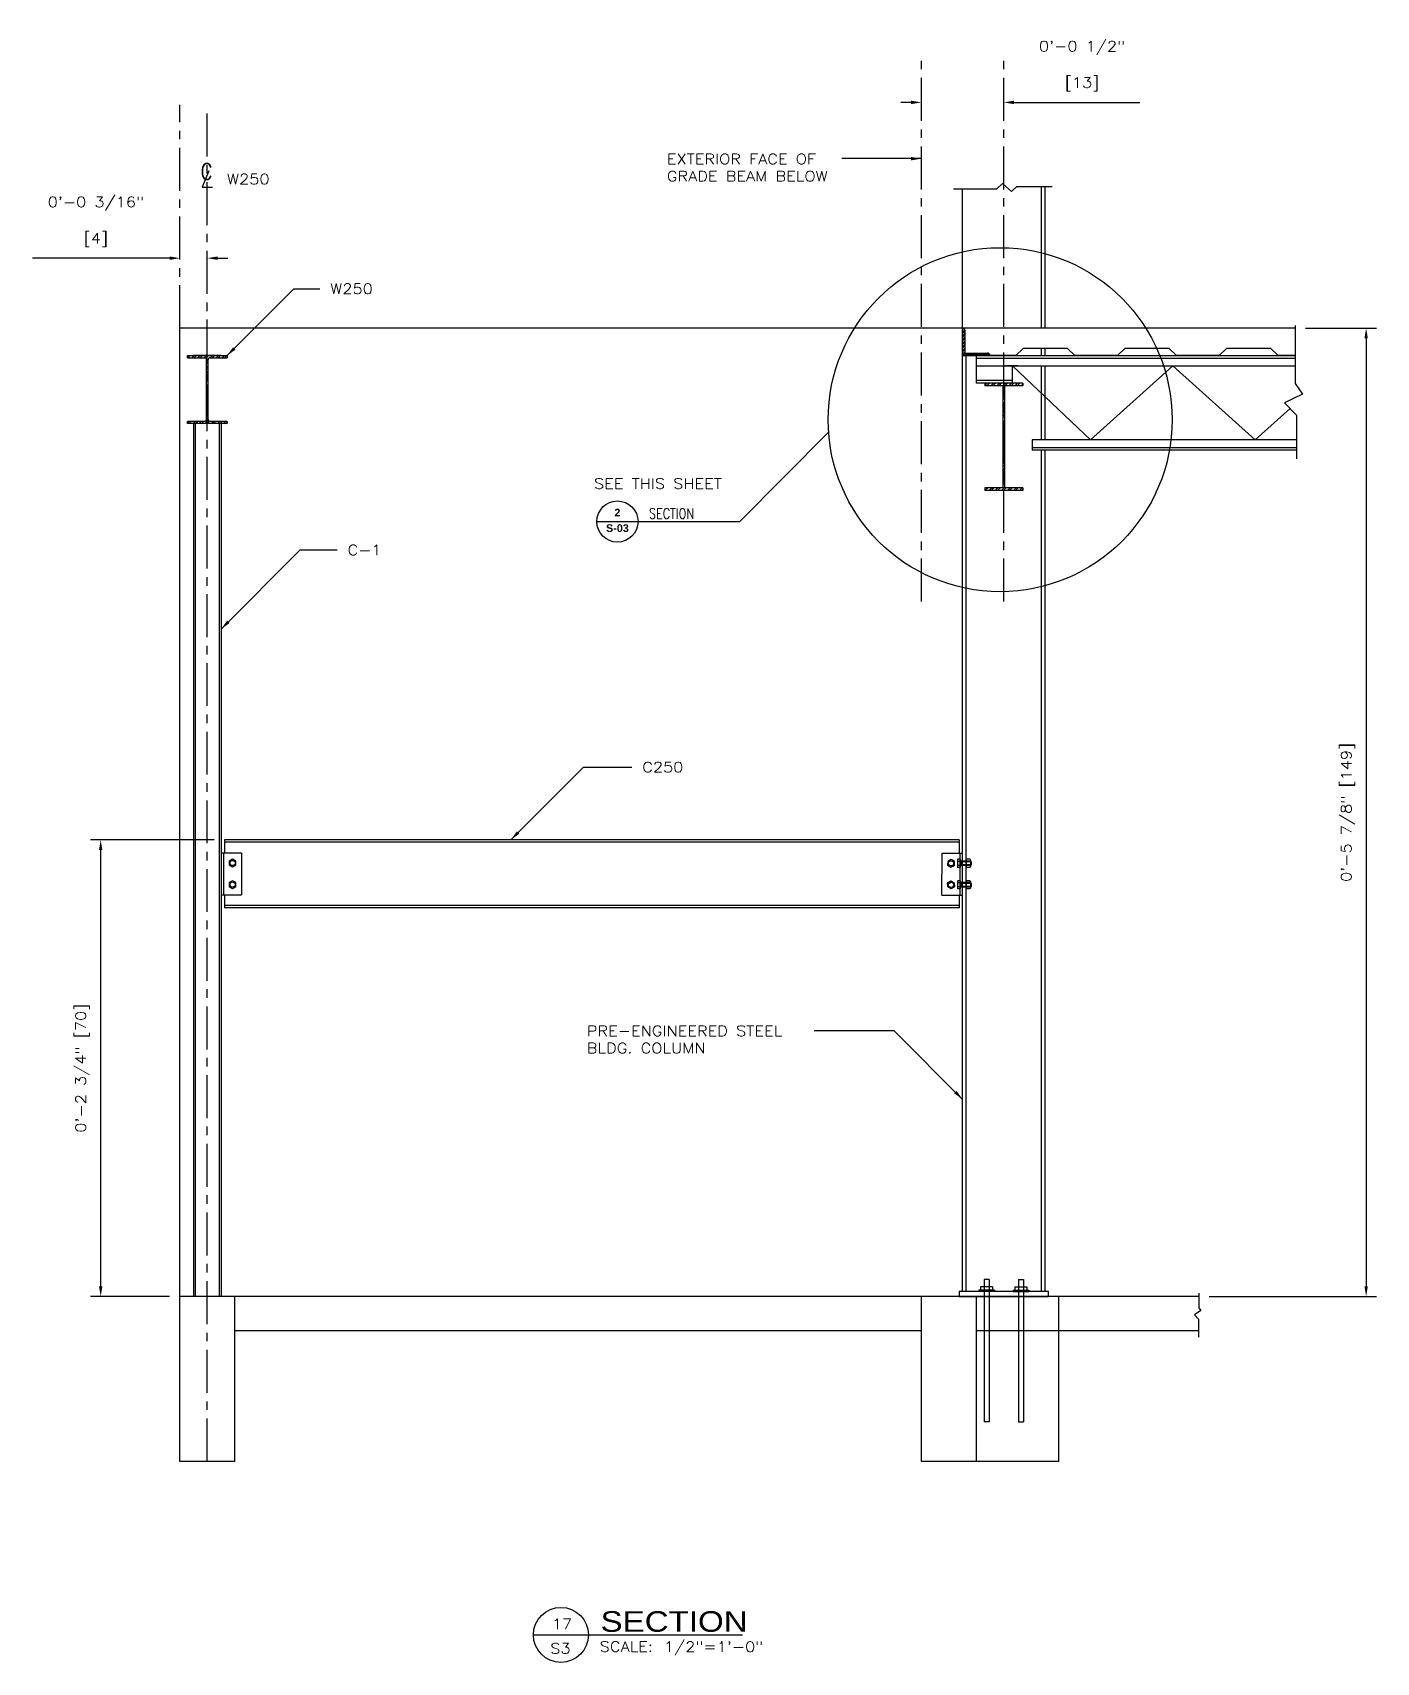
# Model space of a CAD drawing. Header units: inches. Extents: x 128 to 323, y 370 to 607.
import ezdxf
from ezdxf.enums import TextEntityAlignment as Align

# ---------------------------------------------------------------- set-up
doc = ezdxf.new("R2010")
doc.units = ezdxf.units.IN
doc.header["$MEASUREMENT"] = 0
doc.linetypes.add('CENTER', pattern=[2, 1.25, -0.25, 0.25, -0.25])
doc.layers.get('0').update_dxf_attribs({"linetype": 'CONTINUOUS'})
doc.layers.get('DEFPOINTS').update_dxf_attribs({"linetype": 'CONTINUOUS'})
for name, color, linetype in [('C-241-1', 241, 'CONTINUOUS'), ('CENTER', 1, 'CENTER'), ('L1', 1, 'CONTINUOUS'), ('L131', 131, 'CONTINUOUS'), ('LAYER131A', 131, 'CONTINUOUS'), ('LAYER15A', 15, 'CONTINUOUS'), ('Struc_Plan_Dim', 5, 'CONTINUOUS'), ('Struc_Section_BP', 135, 'CONTINUOUS'), ('Struc_Section_Conc', 71, 'CONTINUOUS'), ('Struc_Section_Dim', 2, 'CONTINUOUS'), ('Struc_Section_MachineBolt', 133, 'CONTINUOUS'), ('Struc_Section_PreEngCol', 150, 'CONTINUOUS'), ('Struc_Section_Steel', 11, 'CONTINUOUS'), ('Structural_Section_StAngle', 2, 'CONTINUOUS'), ('Structural_Steel_Deck', 41, 'CONTINUOUS'), ('Structural_Steel_Joist', 21, 'CONTINUOUS'), ('Structural_SteelBeam', 22, 'CONTINUOUS'), ('TEXT', 4, 'CONTINUOUS'), ('TEXT131', 131, 'CONTINUOUS')]:
    doc.layers.add(name, color=color, linetype=linetype)
doc.styles.add('ROMANS', font='ROMANS.SHX', dxfattribs={"width": 0.8})
doc.styles.add('ROMANS-115', font='romans.shx', dxfattribs={"width": 1.15})
doc.styles.add('SANS-80', font='sanss___.ttf', dxfattribs={"width": 0.8})
doc.styles.add('SANSSERIFBOLD', font='sanssb__.ttf')
doc.dimstyles.new('Copy of 12-ROMANS-115-PS-BPV', dxfattribs={"dimtxt": 0.0625, "dimasz": 0.0625, "dimexe": 0.0625, "dimexo": 0.0625, "dimgap": 0.0625, "dimtad": 1, "dimdec": 4, "dimlfac": 24, "dimzin": 1, "dimdsep": 46, "dimlunit": 4, "dimtxsty": 'ROMANS-115', "dimcen": 0.0625, "dimclrd": 256, "dimclre": 256, "dimclrt": 256, "dimadec": 0, "dimazin": 0, "dimtfac": 1, "dimtdec": 4, "dimtofl": 0, "dimtmove": 0, "dimatfit": 0, "dimfxl": 1, "dimfrac": 2, "dimtolj": 1, "dimtzin": 0, "dimarcsym": 0})
doc.dimstyles.new('Copy(2) of 12-ROMANS-115-PS-APV', dxfattribs={"dimtxt": 0.0625, "dimasz": 0.0625, "dimexe": 0.0625, "dimexo": 0.0625, "dimgap": 0.0625, "dimtad": 1, "dimdec": 4, "dimlfac": 24, "dimzin": 1, "dimdsep": 46, "dimlunit": 4, "dimtxsty": 'ROMANS-115', "dimcen": 0.0625, "dimclrd": 256, "dimclre": 256, "dimclrt": 256, "dimadec": 0, "dimazin": 0, "dimtfac": 1, "dimtdec": 4, "dimtofl": 0, "dimtmove": 0, "dimatfit": 0, "dimfxl": 1, "dimfrac": 2, "dimtolj": 1, "dimtzin": 0, "dimarcsym": 0})

# ---------------------------------------------------------------- blocks, each defined once
blk = doc.blocks.new('Hex Nut - 10 mm side')
at = {"color": 0, "linetype": 'Continuous'}
for p, q in [((-9.2, -6.8), (-9.2, 6.8)), ((-0.7, 9.1), (-8.5, 9.1)), ((-0.7, 4.5), (-8.5, 4.5)), ((0, -6.8), (0, 6.8)), ((-0.7, -4.5), (-8.5, -4.5)), ((-0.7, -9.1), (-8.5, -9.1))]:
    blk.add_line(p, q, dxfattribs=at)
for centre, radius, start, end in [((-5, 6.8), 4.19, 147.1328, 212.8672), ((6.6, 0), 15.7, 163.2214, 196.7786), ((-4.2, 6.8), 4.19, 327.1328, 32.8672), ((-15.7, 0), 15.7, 343.2214, 16.7787), ((-5, -6.8), 4.19, 147.1328, 212.8672), ((-4.2, -6.8), 4.19, 327.1328, 32.8672)]:
    blk.add_arc(centre, radius, start, end, dxfattribs=at)
blk = doc.blocks.new('outstandingconn1')
at = {"layer": 'Struc_Section_MachineBolt', "ltscale": 2}
for points in [[(1.2, 4.36), (1.69, 4.08), (2.18, 4.36), (2.18, 4.92), (1.69, 5.2), (1.2, 4.92)], [(1.2, 1.22), (1.69, 0.94), (2.18, 1.22), (2.18, 1.78), (1.69, 2.06), (1.2, 1.78)]]:
    blk.add_lwpolyline(points, close=True, dxfattribs=at)
for centre in [(1.69, 4.64), (1.69, 1.5)]:
    blk.add_circle(centre, 0.375, dxfattribs=at)
at = {"layer": 'Struc_Section_Steel', "color": 131, "ltscale": 2}
for p, q in [((0, 6.14), (3, 6.14)), ((0, 6.14), (0, 0)), ((0.38, 6.14), (0.38, 0)), ((3, 6.14), (3, 0)), ((0, 0), (3, 0))]:
    blk.add_line(p, q, dxfattribs=at)
blk = doc.blocks.new('CLMARK')
at = {"layer": 'TEXT'}
for p, q in [((1.5, 4.6), (-3.6, -7.6)), ((-3.6, -7.6), (4.1, -7.6))]:
    blk.add_line(p, q, dxfattribs=at)
at = {"layer": 'TEXT', "style": 'ROMANS', "width": 0.8}
blk.add_text('C', height=12, dxfattribs=at).set_placement((-4.6, -1.9))
blk = doc.blocks.new('W250x33')
at = {"layer": 'Struc_Section_Steel', "ltscale": 2}
h = blk.add_hatch(dxfattribs=at)
h.set_pattern_fill('STEEL', color=251, scale=5, style=0)
h.set_pattern_definition([(45, (-104.86703, 26.1269), (-0.4419417, 0.4419417), []), (45, (-104.86703, 26.4394), (-0.4419417, 0.4419417), [])])
h.paths.add_polyline_path([(2.88, 9.56), (2.88, 9.88), (-2.87, 9.88), (-2.87, 9.56), (-0.37, 9.56, -0.414214), (-0.12, 9.31), (-0.12, 0.56, -0.414214), (-0.37, 0.31), (-2.87, 0.31), (-2.87, 0), (2.88, 0), (2.88, 0.31), (0.38, 0.31, -0.414214), (0.13, 0.56), (0.13, 9.31, -0.414214), (0.38, 9.56)])
at = {"layer": 'Struc_Section_Steel'}
for p, q in [((-2.87, 9.88), (2.88, 9.88)), ((-2.87, 9.56), (-2.87, 9.88)), ((-2.87, 9.56), (-0.37, 9.56)), ((0.38, 9.56), (2.88, 9.56)), ((2.88, 9.88), (2.88, 9.56)), ((-0.12, 0.56), (-0.12, 9.31)), ((0.13, 0.56), (0.13, 9.31)), ((-2.87, 0), (-2.87, 0.31)), ((-0.37, 0.31), (-2.87, 0.31)), ((2.88, 0), (-2.87, 0)), ((2.88, 0.31), (0.38, 0.31)), ((2.88, 0.31), (2.88, 0))]:
    blk.add_line(p, q, dxfattribs=at)
for centre, start, end in [((-0.37, 9.31), 0, 90), ((0.38, 9.31), 90, 180), ((-0.37, 0.56), 270, 0), ((0.38, 0.56), 180, 270)]:
    blk.add_arc(centre, 0.25, start, end, dxfattribs=at)
blk = doc.blocks.new('W410x39(W16x26)')
at = {"layer": 'Structural_SteelBeam'}
h = blk.add_hatch(dxfattribs=at)
h.set_pattern_fill('STEEL', color=131, scale=5, style=0)
h.set_pattern_definition([(45, (0, 0), (-0.44194174, 0.44194174), []), (45, (0, 0.3125), (-0.44194174, 0.44194174), [])])
h.paths.add_polyline_path([(1369.86, 1185.18), (1364.36, 1185.18), (1364.36, 1184.81), (1366.98, 1184.81), (1366.98, 1169.93), (1364.36, 1169.93), (1364.36, 1169.56), (1369.86, 1169.56), (1369.86, 1169.93), (1367.23, 1169.93), (1367.23, 1184.81), (1369.86, 1184.81)])
for p, q in [((1369.86, 1185.18), (1364.36, 1185.18)), ((1364.36, 1185.18), (1364.36, 1184.81)), ((1366.98, 1184.81), (1364.36, 1184.81)), ((1366.98, 1184.81), (1366.98, 1169.93)), ((1367.23, 1184.81), (1367.23, 1169.93)), ((1369.86, 1184.81), (1367.23, 1184.81)), ((1369.86, 1185.18), (1369.86, 1184.81)), ((1366.98, 1169.93), (1364.36, 1169.93)), ((1364.36, 1169.93), (1364.36, 1169.56)), ((1369.86, 1169.93), (1367.23, 1169.93)), ((1369.86, 1169.93), (1369.86, 1169.56)), ((1369.86, 1169.56), (1364.36, 1169.56))]:
    blk.add_line(p, q, dxfattribs=at)
blk = doc.blocks.new('steel_angle')
at = {"layer": 'Structural_Section_StAngle'}
h = blk.add_hatch(dxfattribs=at)
h.set_pattern_fill('STEEL', color=251, scale=3, style=0)
h.set_pattern_definition([(45, (-8868.7223, -3443.97915), (-0.265165043, 0.265165043), []), (45, (-8868.7223, -3443.79165), (-0.265165043, 0.265165043), [])])
h.paths.add_polyline_path([(0.37, 0.37), (0.37, 3.62, 0.414214), (0, 4), (0, 0), (4, 0, 0.414214), (3.62, 0.37)])
at = {"layer": 'Struc_Section_Dim', "ltscale": 2}
blk.add_line((0, 1.05), (0, 4), dxfattribs=at)
at = {"layer": 'Structural_Section_StAngle', "ltscale": 5}
for p, q in [((0, 0), (0, 4)), ((0.37, 0.37), (0.37, 3.62)), ((0, 0), (4, 0)), ((0.37, 0.37), (3.62, 0.37))]:
    blk.add_line(p, q, dxfattribs=at)
at = {"layer": 'Structural_Section_StAngle'}
blk.add_line((0, 4), (0, 4), dxfattribs=at)
at = {"layer": 'Structural_Section_StAngle', "ltscale": 5}
for centre, start in [((0, 3.62), 360), ((3.62, 0), 0)]:
    blk.add_arc(centre, 0.375, start, 90, dxfattribs=at)
blk = doc.blocks.new('*D7')
at = {"layer": 'DEFPOINTS', "color": 0, "ltscale": 2}
for p in [(311.54, 564.03), (297.51, 423.03), (321.86, 423.03)]:
    blk.add_point(p, dxfattribs=at)
at = {"layer": 'Struc_Plan_Dim', "lineweight": -2, "ltscale": 2}
for p, q in [((313.04, 564.03), (323.36, 564.03)), ((321.86, 562.53), (321.86, 424.53)), ((299.01, 423.03), (323.36, 423.03))]:
    blk.add_line(p, q, dxfattribs=at)
at = {"layer": 'Struc_Plan_Dim', "ltscale": 2}
for points in [[(321.61, 562.53), (322.11, 562.53), (321.86, 564.03)], [(321.61, 424.53), (322.11, 424.53), (321.86, 423.03)]]:
    blk.add_solid(points, dxfattribs=at)
at = {"layer": 'Struc_Plan_Dim', "ltscale": 2, "insert": (319.21, 493.53), "char_height": 1.5, "attachment_point": 5, "rotation": 90, "style": 'ROMANS-115'}
blk.add_mtext('\\A1;0\'-5 7/8" [149]', dxfattribs=at)
blk = doc.blocks.new('*D8')
at = {"layer": 'DEFPOINTS', "color": 0, "ltscale": 2}
for p in [(137.57, 489.53), (155.59, 489.53), (149.09, 423.03)]:
    blk.add_point(p, dxfattribs=at)
at = {"layer": 'Struc_Plan_Dim', "lineweight": -2, "ltscale": 2}
for p, q in [((154.09, 489.53), (136.07, 489.53)), ((137.57, 424.53), (137.57, 488.03)), ((147.59, 423.03), (136.07, 423.03))]:
    blk.add_line(p, q, dxfattribs=at)
at = {"layer": 'Struc_Plan_Dim', "ltscale": 2}
for points in [[(137.32, 488.03), (137.82, 488.03), (137.57, 489.53)], [(137.32, 424.53), (137.82, 424.53), (137.57, 423.03)]]:
    blk.add_solid(points, dxfattribs=at)
at = {"layer": 'Struc_Plan_Dim', "ltscale": 2, "insert": (134.92, 456.28), "char_height": 1.5, "attachment_point": 5, "rotation": 90, "style": 'ROMANS-115'}
blk.add_mtext('\\A1;0\'-2 3/4" [70]', dxfattribs=at)
blk = doc.blocks.new('*D9')
at = {"layer": 'DEFPOINTS', "color": 0, "ltscale": 2}
for p in [(257.09, 596.82), (269.09, 596.9), (269.09, 596.82)]:
    blk.add_point(p, dxfattribs=at)
at = {"layer": 'Struc_Plan_Dim', "lineweight": -2, "ltscale": 2}
for p, q in [((255.59, 596.9), (254.09, 596.9)), ((270.59, 596.9), (288.89, 596.9))]:
    blk.add_line(p, q, dxfattribs=at)
at = {"layer": 'Struc_Plan_Dim', "ltscale": 2}
for points in [[(255.59, 597.15), (255.59, 596.65), (257.09, 596.9)], [(270.59, 597.15), (270.59, 596.65), (269.09, 596.9)]]:
    blk.add_solid(points, dxfattribs=at)
at = {"layer": 'Struc_Plan_Dim', "ltscale": 2, "char_height": 1.5, "attachment_point": 5, "style": 'ROMANS-115'}
for s, insert in [('\\A1;0\'-0 1/2"', (280.49, 604.83)), ('\\A1;[13]', (280.49, 599.54))]:
    blk.add_mtext(s, dxfattribs=dict(at, insert=insert))
blk = doc.blocks.new('*D10')
at = {"layer": 'DEFPOINTS', "color": 0, "ltscale": 2}
for p in [(149.09, 574.22), (153.09, 573.22), (149.09, 564.03)]:
    blk.add_point(p, dxfattribs=at)
at = {"layer": 'Struc_Plan_Dim', "lineweight": -2, "ltscale": 2}
for p, q in [((147.59, 574.22), (127.65, 574.22)), ((154.59, 574.22), (156.09, 574.22))]:
    blk.add_line(p, q, dxfattribs=at)
at = {"layer": 'Struc_Plan_Dim', "ltscale": 2}
for points in [[(147.59, 574.47), (147.59, 573.97), (149.09, 574.22)], [(154.59, 574.47), (154.59, 573.97), (153.09, 574.22)]]:
    blk.add_solid(points, dxfattribs=at)
at = {"layer": 'Struc_Plan_Dim', "ltscale": 2, "char_height": 1.5, "attachment_point": 5, "style": 'ROMANS-115'}
for s, insert in [('\\A1;0\'-0 3/16"', (136.87, 582.15)), ('\\A1;[4]', (136.87, 576.87))]:
    blk.add_mtext(s, dxfattribs=dict(at, insert=insert))
blk = doc.blocks.new('Title-section')
at = {"layer": 'LAYER15A'}
blk.add_line((-2.066, -7.538), (-0.7979, -7.538), dxfattribs=at)
blk.add_circle((-1.899, -7.538), 0.167, dxfattribs=at)
at = {"layer": 'L131', "style": 'ROMANS', "width": 1.15}
blk.add_text('SCALE:', height=0.0625, dxfattribs=at).set_placement((-1.6635, -7.64))
for tag, p in [('TITLE_NO.', (-1.8925, -7.5036)), ('SHEET_NO.', (-1.9016, -7.6515))]:
    blk.add_attdef(tag, text='', height=0.0625, dxfattribs=at).set_placement(p, align=Align.CENTER)
blk.add_attdef('SCALE', (-1.2742, -7.641), '', height=0.0625, dxfattribs=at)
at = {"layer": 'TEXT131', "style": 'SANS-80', "width": 1.15}
blk.add_text('SECTION', height=0.125, dxfattribs=at).set_placement((-1.6583, -7.5194))
blk = doc.blocks.new('Callout Bubble')
blk.add_line((-0.25, 0), (0.25, 0))
blk.add_circle((0, 0), 0.25)
at = {"ltscale": 15, "style": 'SANSSERIFBOLD', "flags": 8}
blk.add_attdef('V#', text='', height=0.0938, dxfattribs=at).set_placement((0, 0.034), align=Align.BOTTOM_CENTER)
blk.add_attdef('S#', text='', height=0.0938, dxfattribs=at).set_placement((0, -0.033), align=Align.TOP_CENTER)

msp = doc.modelspace()

# ---------------------------------------------------------------- linework, layer by layer
at = {"layer": 'C-241-1', "ltscale": 0.05}
for p, q in [((262.32787, 486.54749), (262.32732, 485.6526)), ((262.7174, 486.6964), (262.37196, 486.69661)), ((262.7174, 486.6964), (262.71667, 485.50321)), ((262.71732, 486.57126), (262.7174, 486.6964)), ((262.75607, 486.57124), (262.71732, 486.57126)), ((262.75607, 486.57124), (262.75549, 485.62832)), ((262.71667, 485.50321), (262.37123, 485.50342)), ((262.71685, 485.80151), (262.37141, 485.80172)), ((262.71721, 486.3981), (262.37178, 486.39831)), ((262.71674, 485.62835), (262.71667, 485.50321)), ((262.75549, 485.62832), (262.71674, 485.62835)), ((262.90129, 486.42261), (262.9009, 485.77677)), ((264.2316, 486.42179), (264.23121, 485.77596)), ((264.33783, 485.88246), (264.23121, 485.77596)), ((264.3381, 486.31516), (264.2316, 486.42179)), ((264.3381, 486.31516), (264.33783, 485.88246)), ((262.32596, 483.42249), (262.32541, 482.5276)), ((262.71475, 482.37821), (262.36932, 482.37842)), ((262.71494, 482.67651), (262.3695, 482.67672)), ((262.7153, 483.2731), (262.36986, 483.27331)), ((262.71548, 483.5714), (262.37005, 483.57161)), ((262.71548, 483.5714), (262.71475, 482.37821)), ((262.71483, 482.50335), (262.71475, 482.37821)), ((262.75358, 482.50332), (262.71483, 482.50335)), ((262.71541, 483.44626), (262.71548, 483.5714)), ((262.75416, 483.44624), (262.71541, 483.44626)), ((262.75416, 483.44624), (262.75358, 482.50332)), ((262.89938, 483.29761), (262.89898, 482.65177)), ((264.22969, 483.29679), (264.22929, 482.65096)), ((264.33592, 482.75746), (264.22929, 482.65096)), ((264.33619, 483.19016), (264.22969, 483.29679)), ((264.33619, 483.19016), (264.33592, 482.75746))]:
    msp.add_line(p, q, dxfattribs=at)
at = {"layer": 'C-241-1', "ltscale": 0.5}
for p, q in [((264.23121, 485.77596), (262.75558, 485.77686)), ((264.2316, 486.42179), (262.75598, 486.42269)), ((264.23127, 485.88252), (262.90096, 485.88334)), ((264.23154, 486.31523), (262.90123, 486.31604)), ((264.22929, 482.65096), (262.75367, 482.65186)), ((264.22969, 483.29679), (262.75407, 483.2977)), ((264.22936, 482.75752), (262.89905, 482.75834)), ((264.22962, 483.19023), (262.89931, 483.19104))]:
    msp.add_line(p, q, dxfattribs=at)
at = {"layer": 'C-241-1'}
for p, q in [((266.21687, 425.49883), (266.21687, 424.4576)), ((266.96903, 425.49883), (266.21687, 425.49883)), ((266.96903, 425.49883), (266.96903, 424.4576)), ((271.21687, 425.49883), (271.21687, 424.4576)), ((271.21687, 425.49883), (271.96903, 425.49883)), ((271.96903, 425.49883), (271.96903, 424.4576)), ((267.71388, 423.96275), (265.47202, 423.96275)), ((265.47202, 423.96275), (265.47202, 423.77718)), ((267.71388, 423.77718), (265.47202, 423.77718)), ((267.46388, 424.4576), (265.72202, 424.4576)), ((265.72202, 424.4576), (265.72202, 423.96275)), ((267.46388, 424.4576), (267.46388, 423.96275)), ((267.71388, 423.96275), (267.71388, 423.77718)), ((270.47202, 423.96275), (272.71388, 423.96275)), ((270.47202, 423.96275), (270.47202, 423.77718)), ((270.47202, 423.77718), (272.71388, 423.77718)), ((270.72202, 424.4576), (272.46388, 424.4576)), ((270.72202, 424.4576), (270.72202, 423.96275)), ((272.46388, 424.4576), (272.46388, 423.96275)), ((272.71388, 423.96275), (272.71388, 423.77718))]:
    msp.add_line(p, q, dxfattribs=at)
at = {"layer": 'C-241-1', "ltscale": 10}
for p, q in [((266.21687, 424.4576), (266.21687, 404.77718)), ((266.96903, 424.4576), (266.96903, 404.77718)), ((271.21687, 424.4576), (271.21687, 404.77718)), ((271.96903, 424.4576), (271.96903, 404.77718)), ((266.96903, 404.77718), (266.21687, 404.77718)), ((271.21687, 404.77718), (271.96903, 404.77718))]:
    msp.add_line(p, q, dxfattribs=at)
at = {"layer": 'C-241-1', "ltscale": 0.05}
for centre, radius, start, end in [((262.60269, 486.54732), 0.27482, 147.0977065, 212.8321465), ((262.60214, 485.65243), 0.27482, 147.0977065, 212.8321465), ((263.36093, 486.09941), 1.03333, 163.1862765, 196.7435765), ((262.60023, 482.52743), 0.27482, 147.0977065, 212.8321465), ((263.35901, 482.97441), 1.03333, 163.1862765, 196.7435765), ((262.60078, 483.42232), 0.27482, 147.0977065, 212.8321465)]:
    msp.add_arc(centre, radius, start, end, dxfattribs=at)
at = {"layer": 'CENTER', "ltscale": 5}
for p, q in [((257.09295, 524.22602), (257.09295, 603.87397)), ((269.09295, 524.22602), (269.09295, 603.87397)), ((149.09295, 564.02718), (149.09295, 596.52312)), ((153.09295, 399.02718), (153.09295, 596.52312))]:
    msp.add_line(p, q, dxfattribs=at)
at = {"layer": 'L1'}
for p, q in [((311.54231, 564.43493), (311.54231, 555.99545)), ((311.54231, 555.99545), (312.59969, 554.41107)), ((312.59969, 554.41107), (309.95623, 553.17974)), ((309.95623, 553.17974), (311.71854, 551.38653)), ((311.71854, 551.38653), (311.71854, 545.02396))]:
    msp.add_line(p, q, dxfattribs=at)
at = {"layer": 'LAYER131A'}
for p, q in [((155.09295, 560.02718), (151.09295, 560.02718)), ((151.09295, 550.15218), (151.09295, 423.02718)), ((155.09295, 550.15218), (155.09295, 423.02718))]:
    msp.add_line(p, q, dxfattribs=at)
at = {"layer": 'Struc_Plan_Dim'}
for p in [(243.57747, 548.87677), (215.82068, 535.87288)]:
    msp.add_line(p, (230.62878, 535.87288), dxfattribs=at)
msp.add_circle((268.55808, 550.70234), 25.04722, dxfattribs=at)
at = {"layer": 'Struc_Section_BP', "ltscale": 2}
msp.add_lwpolyline([(262.59295, 423.02718), (275.59295, 423.02718), (275.59295, 423.77718), (262.59295, 423.77718)], close=True, dxfattribs=at)
at = {"layer": 'Struc_Section_Conc', "ltscale": 2}
for p, q in [((264.60489, 560.03501), (267.65199, 560.03501)), ((270.85228, 560.03501), (264.63483, 560.03501)), ((270.85228, 560.03501), (271.89762, 561.08036)), ((278.37204, 561.08036), (271.89762, 561.08036)), ((279.41739, 560.03501), (278.37204, 561.08036)), ((279.41739, 560.03501), (282.46449, 560.03501)), ((285.66478, 560.03501), (279.44733, 560.03501)), ((285.66478, 560.03501), (286.71012, 561.08036)), ((293.18454, 561.08036), (286.71012, 561.08036)), ((294.22989, 560.03501), (293.18454, 561.08036)), ((294.22989, 560.03501), (297.27699, 560.03501)), ((300.47728, 560.03501), (294.25983, 560.03501)), ((300.47728, 560.03501), (301.52262, 561.08036)), ((307.99704, 561.08036), (301.52262, 561.08036)), ((309.04239, 560.03501), (307.99704, 561.08036)), ((309.04239, 560.03501), (311.54231, 560.03501)), ((311.54231, 560.03501), (309.07233, 560.03501))]:
    msp.add_line(p, q, dxfattribs=at)
at = {"layer": 'Struc_Section_Dim', "ltscale": 2}
for p, q in [((261.74821, 584.29274), (268.08697, 584.29274)), ((268.08697, 584.29274), (268.89054, 585.09546)), ((268.89054, 585.09546), (270.20549, 583.92788)), ((270.20549, 583.92788), (271.00906, 584.65762)), ((271.00906, 584.65762), (276.12025, 584.65762)), ((311.54231, 564.02718), (263.09295, 564.02718)), ((149.09295, 399.02718), (149.09295, 423.02718)), ((297.51302, 423.02718), (149.09295, 423.02718)), ((157.09295, 399.02718), (157.09295, 423.02718)), ((257.09295, 399.02718), (257.09295, 423.02718)), ((277.09295, 423.02718), (265.09295, 423.02718)), ((265.09295, 399.02718), (265.09295, 423.02718)), ((297.51302, 423.50646), (297.51302, 421.40561)), ((297.76538, 420.98544), (296.84006, 420.3972)), ((296.84006, 420.3972), (297.4289, 419.72493)), ((297.51302, 421.40561), (297.76538, 420.98544)), ((257.09295, 418.02718), (157.09295, 418.02718)), ((297.4289, 418.02718), (265.09295, 418.02718)), ((277.09295, 399.02718), (277.09295, 418.02718)), ((297.4289, 419.72493), (297.4289, 417.11988)), ((157.09295, 399.02718), (149.09295, 399.02718)), ((265.09295, 399.02718), (257.09295, 399.02718)), ((277.09295, 399.02718), (265.09295, 399.02718))]:
    msp.add_line(p, q, dxfattribs=at)
at = {"layer": 'Struc_Section_Dim', "ltscale": 5}
msp.add_line((277.09295, 418.02718), (277.09295, 423.02718), dxfattribs=at)
at = {"layer": 'Struc_Section_MachineBolt', "ltscale": 2}
for points in [[(260.91052, 485.82692), (261.39454, 485.53594), (261.88856, 485.80962), (261.89854, 486.37429), (261.41452, 486.66528), (260.92051, 486.39159)], [(260.90894, 483.2499), (261.39332, 483.54029), (261.887, 483.266), (261.89629, 482.70132), (261.41192, 482.41093), (260.91824, 482.68522)]]:
    msp.add_lwpolyline(points, close=True, dxfattribs=at)
for centre in [(261.40453, 486.10061), (261.40262, 482.97561)]:
    msp.add_circle(centre, 0.375, dxfattribs=at)
at = {"layer": 'Struc_Section_PreEngCol', "ltscale": 5}
for p, q in [((263.09295, 423.77718), (263.09295, 584.29274)), ((274.59295, 564.02718), (274.59295, 584.65762)), ((275.09295, 564.02718), (275.09295, 584.65762)), ((263.59295, 423.77718), (263.59295, 560.02718)), ((274.59295, 560.03501), (274.59295, 561.08036)), ((275.09295, 560.03501), (275.09295, 561.08036)), ((274.59295, 547.75501), (274.59295, 558.53501)), ((275.09295, 547.75501), (275.09295, 558.53501)), ((274.59295, 423.77718), (274.59295, 546.25501)), ((275.09295, 423.77718), (275.09295, 546.25501)), ((262.7142, 481.4748), (262.71795, 487.5998))]:
    msp.add_line(p, q, dxfattribs=at)
at = {"layer": 'Struc_Section_Steel', "ltscale": 10}
for p in [(149.09295, 423.02718), (263.09295, 564.02718)]:
    msp.add_line(p, (149.09295, 564.02718), dxfattribs=at)
at = {"layer": 'Struc_Section_Steel', "ltscale": 4}
for p, q in [((151.34295, 550.15218), (151.34295, 423.02718)), ((154.84295, 550.15218), (154.84295, 423.02718))]:
    msp.add_line(p, q, dxfattribs=at)
at = {"layer": 'Struc_Section_Steel'}
for p, q in [((262.59295, 489.52718), (155.59295, 489.52718)), ((262.59295, 489.21468), (155.59295, 489.21468)), ((262.59295, 479.96468), (155.59295, 479.96468)), ((262.59295, 479.65218), (155.59295, 479.65218))]:
    msp.add_line(p, q, dxfattribs=at)
at = {"layer": 'Struc_Section_Steel', "ltscale": 2}
for p, q in [((155.59295, 489.52718), (155.59295, 487.65968)), ((262.59295, 489.52718), (262.59295, 487.59988)), ((260.0892, 481.47641), (260.09295, 487.60141)), ((260.09295, 487.60141), (263.09295, 487.59957)), ((155.59295, 481.51968), (155.59295, 479.65218)), ((260.0892, 481.47641), (263.0892, 481.47457)), ((262.59295, 481.47488), (262.59295, 479.65218))]:
    msp.add_line(p, q, dxfattribs=at)
at = {"layer": 'Structural_Steel_Deck'}
for p, q in [((294.22989, 560.03501), (297.27699, 560.03501)), ((309.04239, 560.03501), (311.54231, 560.03501))]:
    msp.add_line(p, q, dxfattribs=at)
at = {"layer": 'Structural_Steel_Joist'}
for p, q in [((265.09295, 556.03501), (265.09295, 560.03501)), ((265.09295, 560.03501), (311.54231, 560.03501)), ((265.09295, 559.66001), (311.54231, 559.66001)), ((265.09295, 558.53501), (311.54231, 558.53501)), ((271.08512, 558.53501), (269.33512, 558.53501)), ((281.71012, 547.75501), (270.33512, 558.53501)), ((270.33512, 556.03501), (270.33512, 558.53501)), ((293.71012, 558.53501), (281.71012, 547.75501)), ((305.71012, 547.75501), (293.71012, 558.53501)), ((270.33512, 556.41001), (265.09295, 556.41001)), ((270.33512, 556.03501), (265.09295, 556.03501)), ((310.79674, 552.32449), (305.71012, 547.75501)), ((311.71854, 547.75501), (273.21012, 547.75501)), ((273.21012, 547.75501), (273.21012, 546.25501)), ((311.71854, 546.63001), (273.21012, 546.63001)), ((311.71854, 546.25501), (273.21012, 546.25501))]:
    msp.add_line(p, q, dxfattribs=at)

# ---------------------------------------------------------------- block references
at = {"layer": 'C-241-1', "ltscale": 0.05, "xscale": -0.06561666666584642, "yscale": 0.06561666666584642, "zscale": 0.06561666666666667, "rotation": 179.9649264815121}
for p in [(264.2314, 486.09888), (264.22949, 482.97388)]:
    msp.add_blockref('Hex Nut - 10 mm side', p, dxfattribs=at)
at = {"layer": 'Struc_Plan_Dim', "ltscale": 2, "xscale": 12, "yscale": 12, "zscale": 12}
msp.add_blockref('Callout Bubble', (212.82068, 535.87288), dxfattribs=at).add_auto_attribs({'V#': '2', 'S#': 'S-03'})
at = {"layer": 'Struc_Plan_Dim', "xscale": 24.00000096597705, "yscale": 24.00000096597751, "zscale": 24.00000096597742}
msp.add_blockref('Title-section', (250.16405, 554.69101), dxfattribs=at).add_auto_attribs({'TITLE_NO.': '17', 'SHEET_NO.': 'S3', 'SCALE': '1/2"=1\'-0"'})
at = {"layer": 'Struc_Section_Dim', "ltscale": 2, "xscale": 0.1953125, "yscale": 0.1953125, "zscale": 0.1953125}
msp.add_blockref('CLMARK', (153.04053, 586.02671), dxfattribs=at)
at = {"layer": 'Struc_Section_Dim'}
for name, p in [('steel_angle', (263.09295, 560.02718)), ('outstandingconn1', (155.09295, 481.51968))]:
    msp.add_blockref(name, p, dxfattribs=at)
at = {"layer": 'Struc_Section_Steel', "ltscale": 2}
for name, p in [('W250x33', (153.08435, 550.15218)), ('W410x39(W16x26)', (-1098.01485, -629.15291))]:
    msp.add_blockref(name, p, dxfattribs=at)

# ---------------------------------------------------------------- texts
at = {"layer": 'Struc_Plan_Dim', "style": 'ROMANS-115', "width": 0.8}
msp.add_text('SECTION', height=1.5, dxfattribs=at).set_placement((217.41349, 536.2759))
at = {"layer": 'Struc_Plan_Dim', "attachment_point": 1, "style": 'ROMANS-115'}
for s, insert, char_height in [('\\A1;EXTERIOR FACE OF\\PGRADE BEAM BELOW', (220.01992, 589.40895), 1.5000001), ('W250', (155.95198, 586.48718), 1.5), ('\\A1;W250', (170.98688, 570.514), 1.5), ('SEE THIS SHEET', (209.41758, 542.14266), 1.5000001), ('\\A1;C-1', (173.51412, 532.48173), 1.5), ('C250', (216.43609, 500.86293), 1.5), ('\\A1;PRE-ENGINEERED STEEL\\PBLDG. COLUMN', (208.36642, 462.46154), 1.5000001)]:
    msp.add_mtext(s, dxfattribs=dict(at, insert=insert, char_height=char_height))

# ---------------------------------------------------------------- dimensions: what is measured, and where the dimension line sits
at = {"layer": 'Struc_Plan_Dim'}
for base, p1, p2, picture, middle in [((269.09295, 596.89784), (257.09295, 596.8235), (269.09295, 596.8235), '*D9', (280.49295, 602.18356)), ((149.09295, 574.22263), (153.09295, 573.21637), (149.09295, 564.02718), '*D10', (136.87152, 579.50835))]:
    dim = msp.add_linear_dim(base=base, p1=p1, p2=p2, dimstyle='Copy of 12-ROMANS-115-PS-BPV', override={"dimscale": 24.000001, "dimlfac": 0.041667, "dimpost": '\\X', "dimse1": 1, "dimse2": 1}, dxfattribs=at)
    dim.commit()
    dim.dimension.update_dxf_attribs({"geometry": picture, "text_midpoint": middle})
for base, p1, p2, picture, middle in [((321.85581, 423.02718), (311.54231, 564.02718), (297.51302, 423.02718), '*D7', (319.21296, 493.52718)), ((137.56546, 489.52718), (149.09295, 423.02718), (155.59295, 489.52718), '*D8', (134.92261, 456.27718))]:
    dim = msp.add_linear_dim(base=base, p1=p1, p2=p2, angle=90, dimstyle='Copy(2) of 12-ROMANS-115-PS-APV', override={"dimscale": 24.000001, "dimlfac": 0.041667}, dxfattribs=at)
    dim.commit()
    dim.dimension.update_dxf_attribs({"geometry": picture, "text_midpoint": middle})

# ---------------------------------------------------------------- leaders
msp.add_leader([(257.09295, 588.70849), (245.52025, 588.70849)], dimstyle='Copy(2) of 12-ROMANS-115-PS-APV', override={"dimscale": 24.000001, "dimgap": 0.0625, "dimtad": 0, "dimlfac": 0.041667}, dxfattribs=at)
at = {"layer": 'Struc_Plan_Dim', "annotation_type": 0, "has_hookline": 1}
for points, dimstyle, override, hookline_direction, text_width in [([(155.96795, 560.02718), (165.70476, 569.764), (169.48688, 569.764)], 'Copy of 12-ROMANS-115-PS-BPV', {"dimscale": 24.000001, "dimgap": 0.0625, "dimtad": 0, "dimlfac": 0.041667, "dimse1": 1, "dimse2": 1}, 0, 6.48929), ([(155.09295, 520.20652), (166.61815, 531.73173), (172.01412, 531.73173)], 'Copy of 12-ROMANS-115-PS-BPV', {"dimscale": 24.000001, "dimgap": 0.0625, "dimtad": 0, "dimlfac": 0.041667, "dimse1": 1, "dimse2": 1}, 0, 4.51786), ([(197.28832, 489.52718), (207.87407, 500.11293), (214.93609, 500.11293)], 'Copy(2) of 12-ROMANS-115-PS-APV', {"dimscale": 24.000001, "dimgap": 0.0625, "dimtad": 0, "dimlfac": 0.041667}, 0, 6.16071), ([(263.09295, 451.74906), (253.13047, 461.71154), (241.49142, 461.71154)], 'Copy of 12-ROMANS-115-PS-BPV', {"dimscale": 24.000001, "dimgap": 0.0625, "dimtad": 0, "dimlfac": 0.041667, "dimse1": 1, "dimse2": 1}, 1, 31.625)]:
    msp.add_leader(points, dimstyle=dimstyle, override=override, dxfattribs=dict(at, hookline_direction=hookline_direction, text_width=text_width))

doc.saveas('drawing.dxf')
